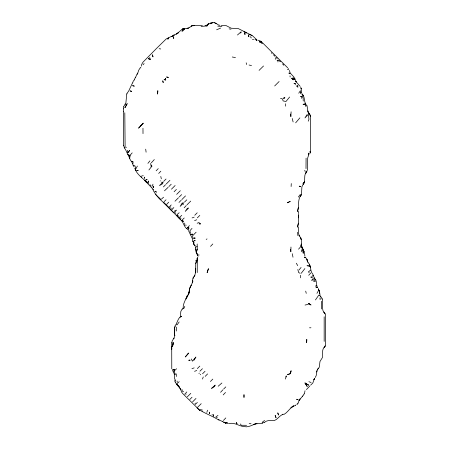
<?xml version="1.0" encoding="UTF-8"?>
<svg xmlns="http://www.w3.org/2000/svg" width="449" height="449" viewBox="0 0 449 449"><rect width="100%" height="100%" fill="white"/><g stroke="black" fill="none" stroke-linecap="round" stroke-linejoin="round"><path stroke-width="0.67" d="M174.554 378.973L174.268 373.837L173.129 371.778M197.246 272.565L197.279 263.473L197.717 259.488L196.398 260.207L195.747 263.512L195.573 272.565L195.725 268.682L195.528 272.565L194.518 276.354M245.379 34.292L244.632 34.18L244.638 32.889L245.726 33.142M123.531 111.453L123.542 108.854M171.698 342.638L171.776 368.809M175.368 382.251L174.874 381.577L175.116 379.181M303.21 253.225L303.221 249.414L302.8 250.087L303.21 253.225L303.704 250.828L303.221 249.414M301.504 243.981L301.464 239.435M324.167 341.386L324.172 316.792M248.55 35.443L248.533 36.756L248.999 34.332M298.574 213.18L298.568 211.316M213.443 414.82L213.421 416.144L213.443 414.82L211.962 414.898M291.12 186.537L291.278 183.568M321.411 301.245L321.377 308.946M172.365 346.628L173.651 342.643L172.365 346.628L172.461 342.789M290.969 247.034L290.84 251.777L290.576 249.251M298.591 207.769C298.557 203.223 298.209 198.497 301.206 194.782L300.297 196.611L301.515 193.962L301.896 186.846L304.467 181.733L303.445 184.236C306.089 180.571 303.058 175.2 306.661 171.838L305.735 173.213C309.889 168.353 305.685 161.006 308.536 155.517M309.266 264.635L309.406 266.723M318.397 290.767L318.453 288.729L318.829 289.981L316.932 293.354M306.078 158.171L306.005 168.616M196.718 251.131L197.229 249.178L197.178 243.987M144.522 178.584L144.584 177.08L144.679 177.877M176.311 331.036L176.485 327.108M189.383 291.85L189.596 290.823L188.917 293.191L189.725 288.078L189.422 292.08M189.579 290.11L189.411 292.013M291.104 111.812L290.857 116.65L290.649 114.052M123.323 108.854L123.424 106.907M298.366 213.775L298.383 217.894L298.602 216.373M189.658 288.157L188.816 293.433L185.993 299.034L189.315 292.333M301.402 251.76L301.526 250.104L301.975 249.655L302.8 250.087M180.358 315.956L180.84 311.387L182.131 309.108M148.35 181.508L148.277 182.333L148.479 180.936M183.147 308.441C182.827 303.709 185.65 300.072 187.053 295.846M129.946 155.427L127.943 154.81L129.946 155.427L129.66 158.306L129.946 155.427L132.202 152.868M257.726 40.124L260.038 40.82L261.649 41.953L261.138 42.329L259.427 41.942L259.505 41.308M301.083 245.934L301.352 243.981L300.549 246.871L298.557 249.178M126.764 93.897L125.883 102.984L123.582 106.783M141.396 66.16L141.699 64.392L142.928 62.237L157.049 47.903L166.175 38.973L171.686 36.268M244.632 34.18L244.638 32.889M298.563 226.919L298.63 233.396L299.264 236.006L299.113 235.635L300.925 238.054M301.358 98.387L302.054 96.26L303.12 97.955L303.238 101.059M171.855 342.739L172.236 340.791L174.044 338.086L173.662 338.641M316.685 371.974L316.966 370.666M152.991 184.174L152.222 186.324M240.731 423.923L240.602 424.524L241.461 425.276L246.585 425.31M202.482 379.046L203.257 376.958M304.686 392.28L305.028 390.77M207.601 410.19L206.809 412.406M304.332 393.969L304.652 392.752M189.315 292.333L189.461 291.771M285.991 376.969L286.277 375.92L285.418 379.063M138.169 71.963L138.601 70.409L140.481 67.406L140.868 67.9M135.39 77.784L136.737 74.708M298.13 403.275L299.202 400.042L300.089 398.931L299.056 400.396L303.732 394.794M132.674 82.942L133.23 81.174L134.307 79.933M173.982 338.181L174.392 336.885L174.667 327.136L174.493 335.1L174.633 329.734L174.987 329.92M314.249 378.984L312.835 382.986L310.652 385.141M196.146 252.467L197.728 255.105L196.235 252.175L197.229 249.178M132.489 82.942L128.599 91.22L127.045 93.257M320.081 297.799L319.907 299.202M308.239 121.196L308.968 119.249L308.39 114.282L304.95 117.947L306.993 114.703M309.827 153.895L310.585 150.432L310.534 116.65L310.321 115.191L308.003 111.93L307.026 105.571M183.837 308.514L184.792 306.358M207.573 24.852L207.068 25.935L201.107 26.463M195.747 263.512L197.717 259.488M134.195 79.883L135.289 77.671M197.352 258.478L197.801 257.574L196.701 259.051M173.583 35.853L173.146 36.711L173.696 38.563L173.69 37.261M137.388 166.051L135.935 168.723L134.947 165.928L133.476 165.232L133.078 165.524M325.014 346.05L323.145 348.907L322.691 350.624L322.483 357.46L319.969 361.507L319.273 367.254L317.499 369.375M176.07 324.397L178.444 319.116L179.819 317.179M325.014 346.033L324.066 347.683L325.284 346.095L325.648 344.68L325.609 314.794L323.033 310.815L322.64 308.89L322.483 299.427M301.105 92.533L300.594 93.403L300.415 90.664L298.737 93.207M191.19 284.969C193.216 282.724 191.987 279.379 193.581 276.949L193.076 278.206L194.844 275.332M193.962 360.272L195.91 357.022L192.402 361.187L191.364 358.987M313.245 275.422L312.874 275.972L312.218 275.787M126.865 93.964L127.106 93.617M315.462 299.938L318.801 295.1L319.733 295.408M160.119 181.059L160.349 180.728M183.428 204.536L183.652 204.216M315.181 377.514C317.477 374.864 315.72 370.633 318.526 368.214M176.996 324.969L179.173 321.95M315.922 280.614L315.546 281.125L313.503 281.012L314.884 280.934M298.338 197.044L300.252 194.484M171.686 208.482L172.006 208.055M148.916 169.969L152.009 166.007L150.931 166.787M301.234 273.261L304.888 268.569M127.763 152.812L129.57 150.51L127.763 152.812L127.387 150.331M174.201 211.17L176.513 210.132L174.554 212.282L175.812 213.421M306.426 389.575L309.793 386.011M147.912 163.357L149.904 160.905M299.09 269.894L301.083 267.436M289.622 97.029L285.968 101.502L283.106 100.918L282.5 98.926L280.535 98.365M176.193 324.431L175.088 325.778L174.824 327.164L175.368 326.737M313.38 278.296L311.55 280.451L313.632 279.581M295.65 122.841L299.887 117.863M182.227 309.215L183.175 308.109M171.956 209.694L173.853 207.5M189.848 27.288L191.296 26.272M302.834 183.815L303.732 182.805M308.738 275.293L310.764 273.014M192.02 228.373L189.899 230.73L190.46 233.183M303.698 394.34L304.08 393.913M143.063 64.763L144.14 63.573M151.307 162.869L154.293 159.569M240.613 33.086L241.225 32.423M187.306 227.907L188.81 227.744L188.698 229.142L188.81 227.744L187.306 227.907L189.422 225.594M166.731 204.312L168.678 202.207M169.267 207.04L171.226 204.929M220.582 392.297L222.867 389.844M184.73 394.2L186.818 391.955M277.965 61.956L277.959 60.615L278.464 60.082L279.362 60.486L279.738 61.423L280.709 61.738M184.169 207.786L186.301 205.519M196.746 219.763L194.569 220.616M198.924 373.512L199.311 373.102M223.187 394.918L225.505 392.46M196.752 370.481L194.557 371.334M210.53 246.383L212.804 243.981M163.43 186.913L165.558 184.691M156.145 170.805L158.233 168.622M158.693 173.454L160.832 171.221M223.389 420.466L225.808 417.935M189.91 399.402L192.02 397.23M192.559 401.95L195.983 398.443M205.199 376.357L207.606 373.91M196.106 232.217L192.475 235.893L193.222 238.784M199.317 222.39L197.162 223.248M194.956 403.455L195.281 403.129M197.728 407.176L201.203 403.679M199.957 371.171L202.409 368.713M202.555 373.776L205.008 371.312M163.705 181.345L166.029 179.016M166.27 183.972L169.924 180.318M168.908 186.531L171.226 184.213M171.473 189.164L175.121 185.516M274.67 85.967L279.121 81.51M174.105 191.723L176.423 189.411M176.665 194.366L180.318 190.713M179.297 196.931L181.621 194.608M181.856 199.569L185.516 195.91M184.488 202.134L186.818 199.805M187.059 204.766L190.713 201.107M194.754 215.256L197.212 212.798M174.998 201.219L178.494 197.734M178.983 202.443L181.143 200.282M197.341 217.86L199.811 215.397M197.341 368.578L199.811 366.115M185.835 394.385L186.172 394.048M210.413 381.493L212.804 379.108M126.079 147.508L126.41 147.177M156.016 192.93L156.398 192.554M194.164 217.148L192.088 217.922M223.641 389.047L225.796 386.903M292.585 78.44L292.95 78.081L291.418 78.311L292.585 78.44L292.72 79.636L293.371 79.782L294.595 79.131M259.079 70.375L263.529 65.986M194.159 367.866L191.948 368.713M187.356 396.759L190.803 393.352M150.842 165.614L151.246 165.215L150.275 163.531M183.293 391.719L183.607 391.41M164.042 201.73L166.029 199.805M182.243 219.909L184.219 217.995M164.491 190.814L168.117 187.328M304.978 103.758L304.478 104.241L303.053 104.308L305.702 103.983L306.28 105.313L305.803 106.346L305.702 103.983M190.774 234.793L191.953 234.103L192.666 234.232L192.127 234.732M200.232 374.769L200.641 374.382M177.187 383.553L179.207 381.644M175.031 373.871L173.858 369.925L174.465 369.37L173.061 369.375L172.528 370.01L173.269 371.75M174.089 371.059L176.609 368.73M195.096 404.521L197.386 402.45M161.449 199.12L163.571 197.206M237.454 35.016L241.135 31.75M173.336 35.325L171.787 36.672C173.387 34.405 176.457 34.657 178.304 32.771L176.569 33.967M179.185 212.731L177.001 214.622L178.427 216.031M218.175 386.23L221.896 383.008M192.526 25.857L194.613 25.52M181.766 215.397L179.578 217.237L181.048 218.579M264.321 422.515C266.97 419.669 271.112 420.853 274.519 420.489C278.111 419.091 279.828 414.848 283.886 414.146M176.603 34.051L182.227 29.185L184.129 28.624L182.272 29.224L183.568 28.568L188.311 28.371M170.233 207.253L170.682 206.888M297.165 403.69L297.872 403.135M293.304 79.181L292.72 79.636L294.044 79.568L293.814 77.307M183.529 30.044L184.488 29.308L181.862 31.149L182.928 30.902M217.989 415.387L215.756 417.07L217.299 417.497M307.004 265.415L308.025 265.707L308.491 265.353M284.318 414.219C288.37 411.84 290.531 406.547 295.307 405.509M253.247 424.72L256.98 423.452C252.562 424.451 248.959 427.802 244.032 426.55C238.857 426.253 234.659 421.987 229.046 423.682M206.944 24.858L209.408 23.264M202.011 411.379C207.449 414.36 213.258 416.638 218.506 419.86L219.095 419.478M185.886 225.364L186.234 225.123M189.697 27.232L187.014 28.371L188.311 28.455M161.354 182.356L161.685 182.131M224.337 422.094L223.855 422.419L222.755 421.426M264.579 420.455L262.109 422.369L262.884 422.812L264.18 422.43M296.811 404.656L297.496 404.201M295.296 405.335L295.762 405.043M206.192 239.435L207.04 238.907M191.998 25.694L191.207 26.149L192.655 25.503L191.998 25.694L202.409 25.38M183.018 221.537L183.663 221.194L181.581 220.644C183.658 223.091 184.051 226.521 186.616 228.597M309.591 270.646L310.624 270.113M210.379 23.752L212.882 22.562L210.991 22.697L210.362 23.168L210.379 23.752L212.153 23.034M320.468 299.202L321.097 298.916M216.626 29.797L220.599 28.102M207.64 24.431L208.19 24.224L207.068 25.935L205.008 25.481M174.689 374.477L176.283 373.905L176.334 376.509M195.59 247.079L197.094 246.568M305.056 305.051L308.429 304.282M262.71 423.379L254.892 423.873M302.054 96.26L300.521 96.496L301.683 96.625M208.179 23.96L209.24 23.814M305.797 171.091L305.028 171.187L304.416 170.586M145.757 179.752L147.182 179.673L146.385 179.572M225.269 423.368L225.606 423.351M191.285 234.305L192.666 234.232M141.828 175.845L143.315 175.778M309.737 271.909L308.311 271.926L309.013 272.043M174.465 369.37L173.061 369.375L173.858 369.925M309.524 327.781L310.955 327.781M259.427 41.942L261.649 41.953M221.25 25.346L226.004 25.548L231.28 28.259L238.138 28.511L252.029 35.493L249.055 34.236M173.331 35.207L174.549 35.235M132.404 163.374L131.535 161.298L132.87 161.477L133.179 163.29M225.684 423.306L228.395 423.452M197.964 254.948L199.171 255.015M217.787 26.126L221.896 26.463M290.015 73.221L288.83 73.12L289.532 73.271M252.428 39.338L253.651 39.478M131.535 161.298L132.87 161.477M212.91 22.45L214.751 22.714M249.835 36.824L250.912 36.981L251.137 38.047M219.948 25.245L218.618 25.049L216.255 23.533M316.141 287.483L317.465 287.68L316.141 287.483L315.81 285.671M249.189 423.514L251.042 423.783M159.154 48.711L160.742 48.963M229.13 28.865L230.96 29.179M232.268 56.989L235.467 57.624M200.254 409.595L202.454 410.055M249.066 65.021L251.502 65.56M308.923 381.701L311.095 382.554M262.519 43.553L261.531 43.239L261.138 42.329M150.37 59.42L148.338 58.701L150.37 59.42L149.663 57.41M282.348 64.005L283.313 64.33L283.605 65.33M273.245 54.913L274.21 55.249L274.502 56.248M218.506 419.86L222.603 421.482M199.805 410.291L202.162 411.267M254.959 39.417L255.857 39.821M277.072 60.217L277.959 60.615M275.871 57.478L276.747 57.899L277.128 58.83M300.123 273.289L298.658 272.56L297.822 269.535M243.97 31.553L246.776 32.985M174.633 335.061L175.009 335.296M192.784 241.332L193.901 242.045L193.861 244.447L195.192 245.996L193.861 244.447L193.311 242.684L193.901 242.045L193.272 241.354M287.472 69.225L288.236 69.735M301.127 239.295L300.701 237.953L301.324 239.424M186.689 228.519L188.709 230.399M175.11 380.578L175.772 381.078M252.316 35.583L256.407 39.411M171.226 210.199C165.204 203.184 156.493 197.958 152.789 189.315M179.123 386.802L175.34 382.492M145.998 180.863L148.58 183.467M197.01 407.849L199.777 410.319L182.743 393.577L181.637 392.151L180.229 388.419L176.536 384.204L179.05 386.87L180.661 389.687M151.88 187.963L144.387 180.105L146.812 182.642C143.035 177.927 136.648 174.717 135.065 168.549L135.705 170.676M173.814 212.781L163.481 202.37L181.531 220.684M261.638 41.886L287.657 67.777M179.05 386.87L176.592 384.153M315.849 280.019C313.503 278.111 313.795 274.636 311.662 272.549C310.113 269.204 311.129 265.151 308.014 262.474M300.19 86.388L296.11 81.83L294.578 77.789M293.955 77.06L290.234 73.064L289.381 70.403M319.441 290.643L320.12 295.869L322.062 298.361M305.539 257.468L306.824 259.112L307.992 262.547M149.904 184.651L151.201 186.038M288.151 68.59L288.763 69.247M179.05 217.995L176.53 215.234L180.257 219.359M158.289 197.156L160.888 199.771L155.719 194.524M303.294 249.33L302.334 248.196L301.61 245.934L302.228 248.392L301.745 246.726M131.456 161.416L130.502 160.265L128.42 155.545M300.903 88.498L301.234 88.908M125.091 104.045L125.439 104.499M151.975 187.873L153.468 189.809M301.823 93.908L302.379 94.655M301.021 239.339L301.234 239.62M296.318 263.226L297.709 265.617M124.339 147.912L125.585 149.618L127.898 154.776M282.55 414.247L282.791 414.59M133.993 166.871L132.309 163.313M301.958 93.779C305.202 96.524 303.67 100.93 305.791 104.117M302.491 396.04L302.693 396.338M320.502 296.407L320.833 296.896M182.552 221.452L181.901 220.493L182.575 221.593M308.003 111.93L309.26 113.923L307.705 110.886M302.469 94.548L303.35 95.951L302.474 94.537M300.701 87.235L301.313 88.717M140.997 176.305L141.57 177.355M182.227 29.185L182.395 29.511M196.235 252.175L198.104 256.328M278.722 415.106L277.757 412.844L278.29 414.758M188.76 231.168L192.469 238.868L192.677 241.41M317.527 287.5L316.753 285.648L316.169 280.922M310.22 115.898L310.534 116.65L309.378 113.85M309.922 151.352L310.399 152.492L310.265 151.801M310.22 266.594L310.534 267.368L309.451 264.59M322.012 298.445L322.287 299.197M307.604 261.307L306.908 259.365L307.464 261.694M151.246 165.215L151.554 166.096M134.969 168.381L135.278 169.273M271.617 52.645L271.937 53.611M123.531 145.235L124.407 147.889L125.119 147.424L124.811 112.778M246.181 62.826L246.681 64.516M195.753 249.01L196 249.874M292.226 118.469L293.118 121.948M305.696 291.126L306.257 293.371M160.781 176.412L161.32 178.842M292.237 253.719L292.995 257.21M293.792 78.407L294.044 79.568M301.105 88.717L301.672 92.612M319.413 290.245L319.503 293.354L319.469 292.002M181.968 389.395L182.412 391.64M316.697 285.3L316.792 285.867M297.754 86.685L297.895 87.42M304.371 251.165L304.899 256.239M295.173 84.075L295.302 84.822M184.657 223.069L184.988 225.364M308.025 265.707L308.171 266.723M285.39 103.775L285.716 106.172M145.695 149.158L146.105 152.189M195.332 247.079L195.758 251.395M290.009 75.83L290.127 77.009M177.131 381.061L177.226 382.267M297.625 232.273L297.844 235.596M300.476 275.282L300.645 277.83M195.871 260.409L195.887 260.779M123.441 145.302L123.34 111.453M275.304 58.011L275.344 59.375M171.731 349.126L171.681 346.628L171.748 349.227M142.973 128.234L143.012 133.639M298.529 223.181L298.529 215.419M243.987 394.772L243.987 397.326L243.987 394.772M209.56 412.221L209.548 413.546L209.56 412.221M162.953 182.098L162.701 183.68L159.468 185.617L162.953 182.098M157.818 90.799L157.605 93.953L157.818 90.799M306.779 339.483L306.65 342.497L306.779 339.483M153.681 186.172L153.625 187.654L153.681 186.172M256.379 39.456L256.295 40.707L256.632 40.073L256.379 39.456M308.615 153.193L308.446 155.141L308.912 154.276L308.615 153.193M298.372 223.243L297.58 227.031L298.372 223.243M298.361 207.606L297.586 211.389L298.361 207.606M215.082 385.169L214.622 386.477L211.53 388.402L215.082 385.169M192.823 280.945L192.615 282.185L192.823 280.945M290.795 371.873L290.464 373.602L287.562 374.612L290.464 373.602L291.109 370.717L290.795 371.873M168.055 38.53L167.904 39.237L168.358 37.879L168.055 38.53M190.37 286.367L189.955 288.084L191.33 285.143L190.37 286.367M137.299 73.591L137.04 74.478L138.023 72.659L137.299 73.591M208.398 268.805L207.152 272.594L208.398 268.805M314.165 379.141L313.902 379.759L314.687 378.395L314.165 379.141M127.157 103.719L124.957 107.681L127.157 103.719M182.171 203.116L180.139 206.388L183.742 202.881L182.171 203.116M187.345 208.325L185.224 211.417L188.659 208.016L187.345 208.325M187.996 353.773L185.263 356.977L188.788 353.032L187.996 353.773M141.02 125.423L138.578 128.156L143.326 123.149L141.02 125.423M180.706 316.618L180.083 317.196L181.705 316.186L180.706 316.618M292.366 406.699L290.913 407.883L293.528 405.795L292.366 406.699M290.172 201.377L287.5 202.768L290.172 201.377M305 257.311L304.388 257.631L305.55 257.518L305 257.311M284.346 97.961L283.313 98.208L284.935 97.826L284.346 97.961M297.171 85.972L296.581 86.107L298.035 85.967L297.171 85.972M294.555 83.379L293.977 83.508L295.442 83.362L294.555 83.379M189.237 360.182L188.703 360.278L190.14 360.199L189.237 360.182M200.591 223.849L199.165 223.849L200.591 223.849M227.211 422.458L225.072 422.835L223.855 422.419L227.211 422.458M138.112 170.569L136.782 170.592L138.112 170.569M155.59 191.252L154.888 191.358L156.274 191.358L155.59 191.252M194.574 238.032L193.861 238.138L195.248 238.138L194.574 238.032M194.597 240.63L193.901 240.737L195.248 240.737L194.597 240.63M312.347 277.106L310.916 277.106L312.347 277.106M168.33 77.374L166.658 77.037L168.33 77.374M164.603 79.737L164.037 79.625L165.737 79.978L165.384 78.278L165.737 79.978L164.603 79.737M131.613 91.31L130.137 90.956L131.613 91.31M297.199 399.391L296.598 399.262L298.119 399.661L297.199 399.391M299.825 186.313L299.208 186.178L300.65 186.576L299.825 186.313M134.206 86.101L132.674 85.703L134.206 86.101M309.423 303.894L308.401 303.406L311.017 305L309.423 303.894M215.335 23.14L214.734 22.837L216.121 23.657L215.335 23.14M308.194 384.855L304.966 382.958L307.155 386.409L304.966 382.958L308.581 385.242L308.194 384.855M152.632 55.176L152.245 54.806L152.997 56.933L152.632 55.176M276 417.621L275.175 415.493L276 417.621M324.526 312.874L323.869 312.089L325.042 313.615L324.526 312.874M314.637 278.554L314.255 277.982L315.103 279.592L314.637 278.554M296.11 81.836L295.874 81.308L296.11 81.836M236.971 423.777L236.421 422.61L236.971 423.777M163.189 82.526L162.796 80.904L163.189 82.526"/></g></svg>
